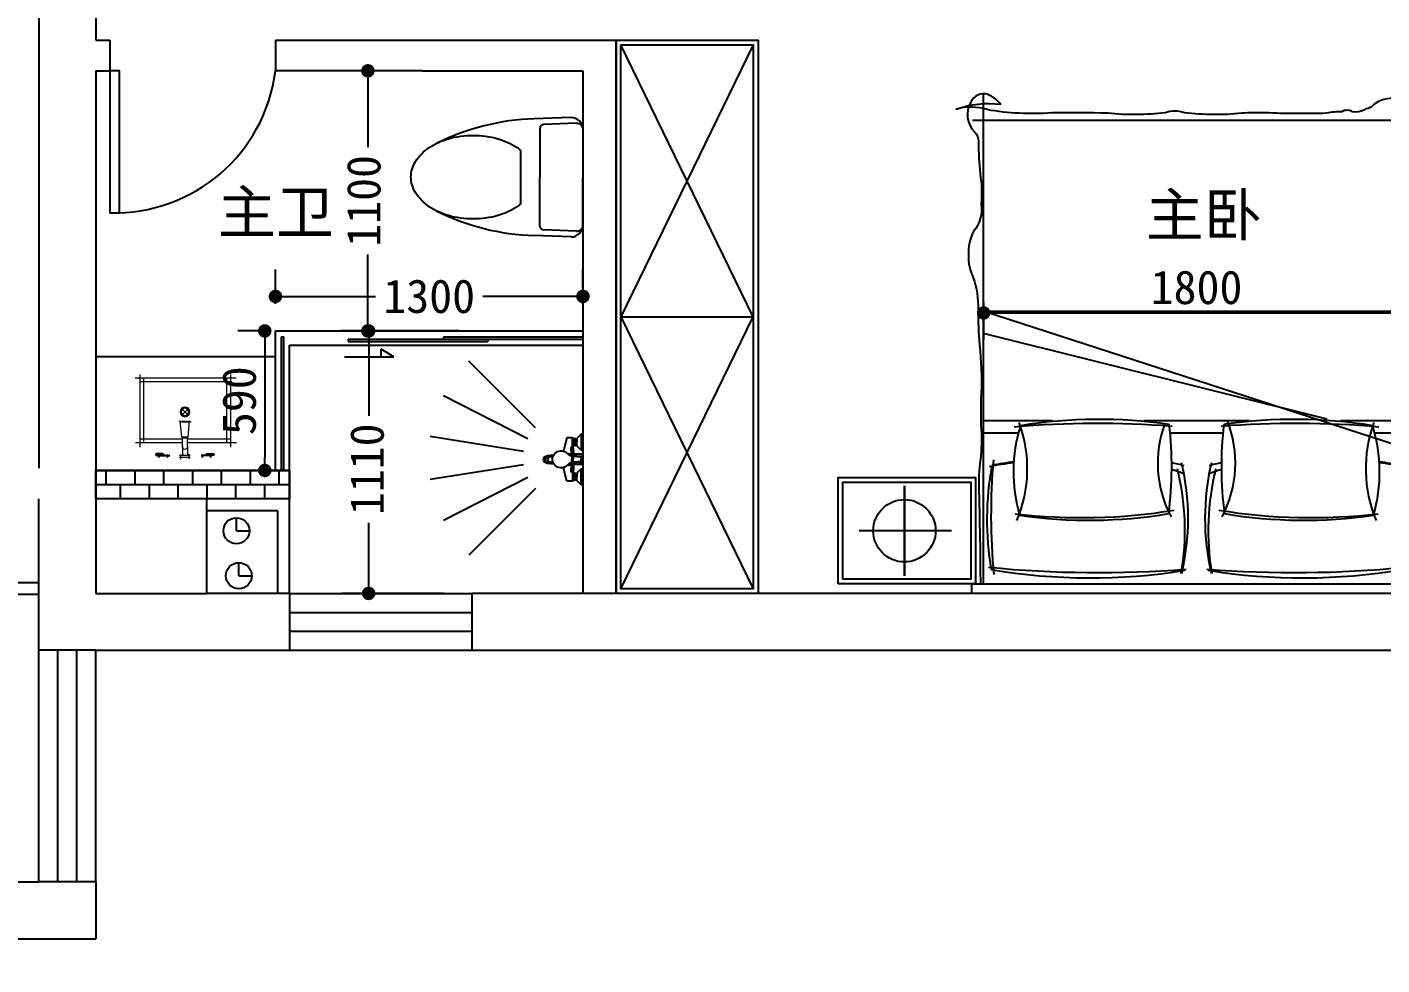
# Model space of a CAD drawing. Header units: millimetres. Extents: x -608935 to 90319, y -1318739 to -774154.
# Drawn here: x -108038 to -102310, y -814811 to -810845 of the extents above; entities that cross this region are included whole.
import ezdxf

# ---------------------------------------------------------------- set-up
doc = ezdxf.new("R2010")
doc.units = ezdxf.units.MM
doc.header["$PDMODE"] = 3
doc.linetypes.add('DASH', pattern=[0.35, 0.25, -0.1])
for name, color, linetype in [('250', 250, 'Continuous'), ('layer 1', 7, 'Continuous'), ('WALL', 255, 'Continuous'), ('地面', 8, 'Continuous'), ('墙体', 7, 'Continuous'), ('滨江帝景', 7, 'Continuous')]:
    doc.layers.add(name, color=color, linetype=linetype)
doc.layers.add('图层7', color=8, linetype='Continuous', lineweight=5)
doc.layers.add('家具线', color=3, linetype='Continuous', lineweight=18)
doc.styles.add('DIM', font='simplex.shx', dxfattribs={"width": 0.8, "bigfont": 'hztxt.shx'})
doc.styles.get("Standard").update_dxf_attribs({"font": 'simhei.ttf'})
doc.styles.add('STYLE1', font='')
doc.styles.get('STYLE1').set_extended_font_data('SimSun')
doc.dimstyles.new('1-50', dxfattribs={"dimscale": 50, "dimtxt": 4, "dimasz": 1, "dimexe": 1, "dimexo": 0.1, "dimgap": 0.5, "dimtad": 1, "dimdec": 0, "dimdsep": 46, "dimtxsty": 'DIM', "dimblk": 'ARCHTICK', "dimcen": 4, "dimdle": 1, "dimclrd": 3, "dimclre": 3, "dimclrt": 1, "dimadec": 0, "dimazin": 0, "dimtfac": 1, "dimtdec": 0, "dimtmove": 2, "dimatfit": 3, "dimldrblk": 'DOT', "dimfxl": 15, "dimfxlon": 1, "dimarcsym": 0})
doc.dimstyles.new('1-55', dxfattribs={"dimscale": 57, "dimtxt": 2.5, "dimasz": 1, "dimexe": 2, "dimexo": 0.625, "dimtad": 1, "dimdec": 0, "dimrnd": 5, "dimtxsty": 'Standard', "dimblk": 'DOT', "dimcen": 2.5, "dimclrd": 1, "dimclre": 1, "dimclrt": 2, "dimadec": 0, "dimazin": 0, "dimtfac": 1, "dimtdec": 0, "dimtmove": 2, "dimatfit": 3, "dimldrblk": 'DOT', "dimfxl": 1, "dimarcsym": 0})

# ---------------------------------------------------------------- blocks, each defined once
blk = doc.blocks.new('_Dot')
at = {"color": 0, "linetype": 'ByBlock', "lineweight": -2}
blk.add_line((-0.5, 0), (-1, 0), dxfattribs=at)
at = {"color": 0, "linetype": 'ByBlock', "const_width": 0.5}
blk.add_lwpolyline([(-0.25, 0, 1), (0.25, 0, 1)], format="xyb", close=True, dxfattribs=at)
blk = doc.blocks.new('*D204')
at = {"layer": '250', "color": 1, "lineweight": -2}
for p, q in [((-92783.1, -811985.6), (-92783.1, -812144)), ((-90983.1, -811985.6), (-90983.1, -812144)), ((-92726.1, -812030), (-91040.1, -812030))]:
    blk.add_line(p, q, dxfattribs=at)
at = {"layer": 'Defpoints', "color": 0}
for p in [(-92783.1, -811950), (-90983.1, -811950), (-90983.1, -812030)]:
    blk.add_point(p, dxfattribs=at)
at = {"layer": '250', "color": 1, "lineweight": -2, "xscale": 57, "yscale": 57, "zscale": 57, "rotation": 180}
blk.add_blockref('_Dot', (-92783.1, -812030), dxfattribs=at)
at = {"layer": '250', "color": 1, "lineweight": -2, "xscale": 57, "yscale": 57, "zscale": 57}
blk.add_blockref('_Dot', (-90983.1, -812030), dxfattribs=at)
at = {"layer": '250', "color": 2, "insert": (-91883.1, -811922.3), "char_height": 142.5, "attachment_point": 5}
blk.add_mtext('1800', dxfattribs=at)
blk = doc.blocks.new('ttttte')
at = {"layer": 'WALL', "color": 2}
for p, q in [((450009.7, -19779.6), (449879.5, -19784.2)), ((450030.8, -19800.2), (449913, -19804.3)), ((449900.6, -20167.1), (449900.7, -19817)), ((450053.6, -20162.1), (450053.7, -19822.1)), ((450011.1, -20204.6), (449879.4, -20200)), ((450030.7, -20184), (449912.9, -20179.9))]:
    blk.add_line(p, q, dxfattribs=at)
at = {"layer": 'WALL', "color": 1}
blk.add_line((449832.6, -20086.9), (449832.7, -19897.1), dxfattribs=at)
for points in [[(449832.6, -20086.9, -0.025393), (449818.9, -20097.2, -0.080305), (449750.5, -20128.7, -0.068078), (449662.6, -20140.7, -0.068078), (449574.7, -20128.7, -0.080305), (449506.3, -20097.1, -0.107082), (449456.8, -20045.5, -0.138798), (449441.6, -19991.9, -0.138798), (449456.8, -19938.4, -0.107082), (449506.4, -19886.7, -0.080305), (449574.8, -19855.2, -0.068078), (449662.7, -19843.2, -0.068078)], [(449662.7, -19843.2, -0.068078), (449750.6, -19855.3, -0.080305), (449818.9, -19886.8, -0.025393), (449832.7, -19897.1, -0.138798)]]:
    blk.add_lwpolyline(points, format="xyb", dxfattribs=at)
at = {"layer": 'WALL', "color": 2}
for centre, radius, start, end in [((449908.9, -20633.6), 850, 91.9812, 116.1677), ((449913.5, -19817), 12.7, 91.9812, 179.9812), ((450011.2, -19822.1), 42.5, 359.9812, 91.9812), ((450031.6, -19822.3), 22.1, 359.9812, 91.9812), ((449909.3, -19350.5), 850, 243.7948, 267.9812), ((449913.5, -20167.1), 12.7, 180.0188, 268.0188), ((450011.1, -20162.1), 42.5, 269.9812, 359.9812), ((450031.5, -20161.9), 22.1, 267.9812, 359.9812)]:
    blk.add_arc(centre, radius, start, end, dxfattribs=at)
blk = doc.blocks.new('A$C67844AE1')
at = {"color": 1}
for p, q in [((40.2, 24.6), (40.2, 506.9)), ((340.2, 506.9), (340.2, 286)), ((23.3, 491), (354.6, 491)), ((340.2, 259.2), (340.2, 29.1)), ((359.8, 50.7), (21.3, 50.7))]:
    blk.add_line(p, q, dxfattribs=at)
at = {"layer": '地面', "color": 2}
for p, q in [((420.6, 387.6), (420.6, 425.6)), ((420.6, 425.6), (426.4, 425.6)), ((440.2, 364.4), (422.9, 364.4)), ((440.2, 409.7), (423.4, 409.7)), ((428.7, 384.2), (424, 384.2)), ((426.4, 425.6), (426.4, 389.9)), ((428.7, 389.9), (426.4, 389.9)), ((428.7, 418.7), (428.7, 352.8)), ((420.6, 157.5), (420.6, 119.6)), ((440.2, 180.7), (423.4, 180.7)), ((428.7, 161), (424, 161)), ((426.4, 119.6), (426.4, 155.3)), ((428.7, 155.3), (426.4, 155.3)), ((428.7, 128.2), (428.7, 186.5)), ((420.6, 119.6), (426.4, 119.6)), ((440.2, 135.5), (422.4, 135.5))]:
    blk.add_line(p, q, dxfattribs=at)
for centre, start, end in [((424, 387.6), 180, 270), ((424, 157.5), 90, 180)]:
    blk.add_arc(centre, 3.43, start, end, dxfattribs=at)
at = {"layer": '家具线', "color": 2}
for p, q in [((0, 511), (384.2, 511)), ((20.2, 2.2), (20.2, 536.3)), ((360.2, 533.3), (360.2, 286)), ((332.9, 289.4), (244.6, 297.5)), ((246.6, 286.9), (246.6, 258.3)), ((246.6, 286.9), (250.2, 286.9)), ((250.2, 286.9), (250.2, 303.1)), ((250.2, 286.9), (250.2, 258.3)), ((330.3, 291.5), (330.3, 253.1)), ((447.7, 295.2), (422.9, 295.2)), ((428.7, 244.8), (428.7, 301.1)), ((440.2, 244.8), (440.2, 302.1)), ((332.7, 255.7), (244.1, 247.7)), ((246.6, 258.3), (250.2, 258.3)), ((250.2, 258.3), (250.2, 240.3)), ((377, 286), (330.3, 286)), ((377, 259.2), (330.3, 259.2)), ((334.8, 286), (334.8, 259.2)), ((360.2, 259.2), (360.2, 0)), ((377, 286), (426.8, 286)), ((377, 259.2), (426.8, 259.2)), ((446.2, 250), (422.4, 250)), ((385.5, 30.7), (1.1, 30.7))]:
    blk.add_line(p, q, dxfattribs=at)
at = {"layer": '家具线', "color": 1}
for p, q in [((211.9, 259.3), (185, 286.2)), ((211.9, 286.2), (185, 259.3))]:
    blk.add_line(p, q, dxfattribs=at)
at = {"layer": '家具线', "color": 2}
blk.add_circle((198.3, 272.7), 25.5, dxfattribs=at)
at = {"layer": '家具线', "color": 1}
blk.add_circle((198.5, 272.7), 19, dxfattribs=at)
at = {"layer": '家具线', "color": 2}
for centre, start, end in [((383.6, 272.6), 270, 90), ((426.8, 272.6), 81.56928, 90), ((426.8, 272.6), 270, 278.43072)]:
    blk.add_arc(centre, 13.4, start, end, dxfattribs=at)
blk = doc.blocks.new('eutuiuo')
at = {"color": 8, "ltscale": 120}
for p, q in [((460119.5, -559877), (460402.1, -559594.4)), ((460152.8, -559922.7), (460508.8, -559741.3)), ((460170.3, -559976.5), (460564.9, -559914)), ((460170.3, -560033.1), (460564.9, -560095.6)), ((460152.8, -560086.9), (460508.8, -560268.3)), ((460119.5, -560132.7), (460402.1, -560415.2))]:
    blk.add_line(p, q, dxfattribs=at)
at = {"color": 76}
for p, q in [((459919.3, -559916.9), (459919.3, -559903.6)), ((459919.3, -559903.6), (459926.9, -559903.6)), ((459919.3, -559936.9), (459919.3, -559916.9)), ((459926.9, -559903.6), (459945.9, -559922.6)), ((459926.9, -559903.6), (459926.9, -559972)), ((459964, -559919.8), (459987.7, -559919.8)), ((459964, -559924.5), (459964, -559919.8)), ((459987.7, -559919.8), (460000.1, -559968.2)), ((459919.3, -559972), (459919.3, -559936.9)), ((459926.9, -559972), (459919.3, -559972)), ((459926.9, -559972), (459945.9, -559953)), ((459945.9, -559922.6), (459945.9, -559924.5)), ((459945.9, -559924.5), (459950.7, -559924.5)), ((459945.9, -559924.5), (459945.9, -559937.8)), ((459945.9, -559951.1), (459945.9, -559937.8)), ((459945.9, -559953), (459945.9, -559951.1)), ((459945.9, -559951.1), (459950.7, -559951.1)), ((459950.7, -559924.5), (459952.6, -559922.6)), ((459950.7, -559924.5), (459950.7, -559937.8)), ((459952.6, -559926.4), (459950.7, -559929.3)), ((459950.7, -559933.1), (459952.6, -559935)), ((459950.7, -559951.1), (459950.7, -559937.8)), ((459950.7, -559942.6), (459952.6, -559940.7)), ((459952.6, -559949.2), (459950.7, -559946.4)), ((459950.7, -559951.1), (459952.6, -559953)), ((459952.6, -559922.6), (459960.2, -559922.6)), ((459952.6, -559926.4), (459952.6, -559922.6)), ((459960.2, -559926.4), (459952.6, -559926.4)), ((459952.6, -559935), (459952.6, -559937.8)), ((459952.6, -559935), (459960.2, -559935)), ((459952.6, -559940.7), (459952.6, -559937.8)), ((459952.6, -559940.7), (459960.2, -559940.7)), ((459952.6, -559949.2), (459952.6, -559953)), ((459960.2, -559949.2), (459952.6, -559949.2)), ((459952.6, -559953), (459960.2, -559953)), ((459960.2, -559922.6), (459962.1, -559924.5)), ((459960.2, -559922.6), (459960.2, -559926.4)), ((459960.2, -559926.4), (459962.1, -559928.3)), ((459960.2, -559935), (459962.1, -559933.1)), ((459960.2, -559935), (459960.2, -559937.8)), ((459960.2, -559940.7), (459960.2, -559937.8)), ((459960.2, -559940.7), (459962.1, -559942.6)), ((459960.2, -559949.2), (459962.1, -559947.3)), ((459960.2, -559953), (459960.2, -559949.2)), ((459960.2, -559953), (459962.1, -559951.1)), ((459964, -559924.5), (459962.1, -559924.5)), ((459962.1, -559924.5), (459962.1, -559937.8)), ((459962.1, -559951.1), (459962.1, -559937.8)), ((459964, -559951.1), (459962.1, -559951.1)), ((459964, -559951.1), (459964, -559924.5)), ((459964, -559961.6), (459964, -559951.1)), ((459919.3, -559988.2), (459963, -559988.2)), ((459919.3, -559997.7), (459919.3, -559988.2)), ((459937.1, -559997.7), (459919.3, -559997.7)), ((459919.3, -560022.4), (459919.3, -560031.9)), ((459937.1, -560022.4), (459919.3, -560022.4)), ((459919.3, -560031.9), (459963, -560031.9)), ((459925, -559998.6), (459961.1, -559995.8)), ((459925, -559998.6), (459925, -560010)), ((459925, -560021.4), (459925, -560010)), ((459925, -560021.4), (459961.1, -560024.3)), ((459925.1, -560001), (459961.2, -559998.2)), ((459925.1, -560019.1), (459961.2, -560021.9)), ((459926.9, -559998.6), (459926.9, -560010)), ((459926.9, -560021.4), (459926.9, -560010)), ((459961.1, -559995.8), (459961.1, -560010)), ((459961.1, -560024.3), (459961.1, -560010)), ((459963, -559988.2), (459963, -559994.9)), ((459963, -560031.9), (459963, -560025.2)), ((459966.8, -559995.8), (459970.3, -559995.8)), ((459966.8, -559995.8), (459966.8, -560010)), ((459966.8, -560024.3), (459966.8, -560010)), ((459966.8, -560024.3), (459970.3, -560024.3)), ((459975.9, -559993.8), (459989, -559982.6)), ((459975.9, -560026.3), (459989, -560037.5)), ((460042.7, -560029.8), (460070.4, -560027.1)), ((460043.1, -560029.1), (460066.6, -560026.2)), ((460043.9, -559992.3), (460070.4, -559994.8)), ((460044.3, -559993.1), (460066.6, -559995.8)), ((460045.7, -560024), (460058, -560022.4)), ((460046.5, -559998.1), (460058, -559999.6)), ((459926.9, -560049.9), (459919.3, -560049.9)), ((459919.3, -560049.9), (459919.3, -560118.3)), ((459926.9, -560049.9), (459945.9, -560068.9)), ((459926.9, -560118.3), (459926.9, -560049.9)), ((459945.9, -560068.9), (459945.9, -560070.8)), ((459945.9, -560070.8), (459950.7, -560070.8)), ((459945.9, -560070.8), (459945.9, -560084.1)), ((459945.9, -560097.4), (459945.9, -560084.1)), ((459950.7, -560070.8), (459952.6, -560068.9)), ((459950.7, -560070.8), (459950.7, -560084.1)), ((459952.6, -560072.7), (459950.7, -560075.6)), ((459950.7, -560079.4), (459952.6, -560081.3)), ((459950.7, -560097.4), (459950.7, -560084.1)), ((459950.7, -560088.9), (459952.6, -560087)), ((459952.6, -560068.9), (459960.2, -560068.9)), ((459952.6, -560072.7), (459952.6, -560068.9)), ((459960.2, -560072.7), (459952.6, -560072.7)), ((459952.6, -560081.3), (459952.6, -560084.1)), ((459952.6, -560081.3), (459960.2, -560081.3)), ((459952.6, -560087), (459952.6, -560084.1)), ((459952.6, -560087), (459960.2, -560087)), ((459960.2, -560068.9), (459962.1, -560070.8)), ((459960.2, -560068.9), (459960.2, -560072.7)), ((459960.2, -560072.7), (459962.1, -560074.6)), ((459960.2, -560081.3), (459962.1, -560079.4)), ((459960.2, -560081.3), (459960.2, -560084.1)), ((459960.2, -560087), (459960.2, -560084.1)), ((459960.2, -560087), (459962.1, -560088.9)), ((459964, -560070.8), (459962.1, -560070.8)), ((459962.1, -560070.8), (459962.1, -560084.1)), ((459962.1, -560097.4), (459962.1, -560084.1)), ((459964, -560060.4), (459964, -560070.8)), ((459964, -560070.8), (459964, -560097.4)), ((459987.7, -560102.2), (460000.1, -560053.7)), ((459919.3, -560118.3), (459926.9, -560118.3)), ((459926.9, -560118.3), (459945.9, -560099.3)), ((459945.9, -560097.4), (459950.7, -560097.4)), ((459945.9, -560099.3), (459945.9, -560097.4)), ((459952.6, -560095.5), (459950.7, -560092.7)), ((459950.7, -560097.4), (459952.6, -560099.3)), ((459960.2, -560095.5), (459952.6, -560095.5)), ((459952.6, -560095.5), (459952.6, -560099.3)), ((459952.6, -560099.3), (459960.2, -560099.3)), ((459960.2, -560095.5), (459962.1, -560093.6)), ((459960.2, -560099.3), (459960.2, -560095.5)), ((459960.2, -560099.3), (459962.1, -560097.4)), ((459964, -560097.4), (459962.1, -560097.4)), ((459964, -560097.4), (459964, -560102.2)), ((459964, -560102.2), (459987.7, -560102.2))]:
    blk.add_line(p, q, dxfattribs=at)
for centre, radius, start, end in [((460258, -560013.1), 300.8, 167.8397, 175.2599), ((459918.5, -559971.1), 46.4, 343.3881, 11.84), ((459924.9, -559970.3), 44.3, 329.2774, 8.8068), ((459957.5, -559965.2), 11.4, 8.8068, 55.204), ((460012.4, -560010), 36.1, 229.5542, 130.4458), ((460029.9, -559960.6), 30.8, 194.3003, 208.3116), ((459946.4, -560010), 24.2, 151.9275, 208.0725), ((460258, -560013.1), 300.8, 183.5919, 192.1603), ((459951.9, -560040.9), 11.7, 16.6119, 50.7682), ((459951.9, -559981.1), 11.7, 322.2881, 343.3881), ((459964, -559999.6), 4.75, 53.1301, 126.8699), ((459964, -560020.5), 4.75, 233.1301, 306.8699), ((459924.9, -560051.7), 44.3, 351.1932, 30.7226), ((459984.8, -560011.3), 25.6, 212.8081, 277.2328), ((459984.8, -560010.7), 25.6, 87.3102, 141.982), ((459970.3, -559987.2), 8.55, 270, 310.4458), ((459970.3, -560032.8), 8.55, 49.5542, 90), ((460056.6, -560010.5), 11, 357.2058, 82.4054), ((460056.6, -560011.5), 11, 277.5946, 2.7942), ((460057.9, -560014.2), 20.4, 9.0595, 64.6803), ((460064.5, -560013.1), 17.5, 6.9811, 83.0189), ((460057.9, -560007.8), 20.4, 295.3197, 350.9405), ((460064.5, -560008.9), 17.5, 276.9811, 353.0189), ((460068.7, -560012.7), 18, 5.4923, 84.5077), ((460068.7, -560009.3), 18, 275.4923, 354.5077), ((459918.5, -560050.9), 46.4, 348.16, 16.6119), ((459957.5, -560056.8), 11.4, 304.796, 351.1932), ((460029.9, -560061.3), 30.8, 148.1376, 165.6997)]:
    blk.add_arc(centre, radius, start, end, dxfattribs=at)
blk = doc.blocks.new('*D449')
at = {"layer": '250', "color": 1, "lineweight": -2}
for p, q in [((-106987.5, -812014.7), (-106987.5, -811869.9)), ((-105687.5, -812014.7), (-105687.5, -811869.9)), ((-106930.5, -811983.9), (-106564.1, -811983.9)), ((-105744.5, -811983.9), (-106110.9, -811983.9))]:
    blk.add_line(p, q, dxfattribs=at)
at = {"layer": 'Defpoints', "color": 0}
for p in [(-105687.5, -811983.9), (-106987.5, -812050.4), (-105687.5, -812050.4)]:
    blk.add_point(p, dxfattribs=at)
at = {"layer": '250', "color": 1, "lineweight": -2, "xscale": 57, "yscale": 57, "zscale": 57, "rotation": 180}
blk.add_blockref('_Dot', (-106987.5, -811983.9), dxfattribs=at)
at = {"layer": '250', "color": 1, "lineweight": -2, "xscale": 57, "yscale": 57, "zscale": 57}
blk.add_blockref('_Dot', (-105687.5, -811983.9), dxfattribs=at)
at = {"layer": '250', "color": 2, "insert": (-106337.5, -811983.9), "char_height": 142.5, "attachment_point": 5}
blk.add_mtext('1300', dxfattribs=at)
blk = doc.blocks.new('*D450')
at = {"layer": '250', "color": 1, "lineweight": -2}
for p, q in [((-107023.1, -812130), (-107146.7, -812130)), ((-107032.7, -812187), (-107032.7, -812663)), ((-107023.1, -812720), (-107146.7, -812720))]:
    blk.add_line(p, q, dxfattribs=at)
at = {"layer": 'Defpoints', "color": 0}
for p in [(-106987.5, -812130), (-107032.7, -812720), (-106987.5, -812720)]:
    blk.add_point(p, dxfattribs=at)
at = {"layer": '250', "color": 1, "lineweight": -2, "xscale": 57, "yscale": 57, "zscale": 57}
for p, rotation in [((-107032.7, -812130), 90), ((-107032.7, -812720), 270)]:
    blk.add_blockref('_Dot', p, dxfattribs=dict(at, rotation=rotation))
at = {"layer": '250', "color": 2, "insert": (-107140.4, -812425), "char_height": 142.5, "attachment_point": 5, "rotation": 90}
blk.add_mtext('590', dxfattribs=at)
blk = doc.blocks.new('*D453')
at = {"layer": '250', "color": 1, "lineweight": -2}
for p, q in [((-106548.8, -811030), (-106710.9, -811030)), ((-106596.9, -811087), (-106596.9, -811353.4)), ((-106596.9, -812073), (-106596.9, -811806.6)), ((-106548.8, -812130), (-106710.9, -812130))]:
    blk.add_line(p, q, dxfattribs=at)
at = {"layer": 'Defpoints', "color": 0}
for p in [(-106596.9, -811030), (-106513.2, -811030), (-106513.2, -812130)]:
    blk.add_point(p, dxfattribs=at)
at = {"layer": '250', "color": 1, "lineweight": -2, "xscale": 57, "yscale": 57, "zscale": 57}
for p, rotation in [((-106596.9, -811030), 90), ((-106596.9, -812130), 270)]:
    blk.add_blockref('_Dot', p, dxfattribs=dict(at, rotation=rotation))
at = {"layer": '250', "color": 2, "insert": (-106613.6, -811580), "char_height": 142.5, "attachment_point": 5, "rotation": 90}
blk.add_mtext('1100', dxfattribs=at)
blk = doc.blocks.new('*D454')
at = {"layer": '250', "color": 1, "lineweight": -2}
for p, q in [((-106212, -812130), (-106707.5, -812130)), ((-106593.5, -812187), (-106593.5, -812488.4)), ((-106593.5, -813183), (-106593.5, -812941.6)), ((-106274.5, -813240), (-106707.5, -813240))]:
    blk.add_line(p, q, dxfattribs=at)
at = {"layer": 'Defpoints', "color": 0}
for p in [(-106593.5, -812130), (-106176.4, -812130), (-106238.9, -813240)]:
    blk.add_point(p, dxfattribs=at)
at = {"layer": '250', "color": 1, "lineweight": -2, "xscale": 57, "yscale": 57, "zscale": 57}
for p, rotation in [((-106593.5, -812130), 90), ((-106593.5, -813240), 270)]:
    blk.add_blockref('_Dot', p, dxfattribs=dict(at, rotation=rotation))
at = {"layer": '250', "color": 2, "insert": (-106599.7, -812715), "char_height": 142.5, "attachment_point": 5, "rotation": 90}
blk.add_mtext('1110', dxfattribs=at)
blk = doc.blocks.new('_ArchTick')
at = {"color": 0, "linetype": 'ByBlock', "const_width": 0.15}
blk.add_lwpolyline([(-0.5, -0.5), (0.5, 0.5)], dxfattribs=at)
blk = doc.blocks.new('*D704')
at = {"layer": '250', "color": 3, "lineweight": -2}
for p, q in [((-79915, -775715), (-79915, -774915)), ((-79675, -775715), (-79675, -774915)), ((-79965, -774965), (-79625, -774965)), ((-112032.5, -810755), (-112032.5, -810350)), ((-109377.5, -810755), (-109377.5, -810350)), ((-112082.5, -810400), (-109327.5, -810400)), ((19170, -838840), (19170, -829555)), ((18420, -829605), (19220, -829605)), ((18420, -838790), (19220, -838790))]:
    blk.add_line(p, q, dxfattribs=at)
at = {"layer": 'Defpoints', "color": 0}
for p in [(-79675, -774965), (-79915, -783895), (-79675, -783895), (-109377.5, -810400), (-112032.5, -810760), (-109377.5, -810760), (17850, -829605), (19170, -829605), (17850, -838790)]:
    blk.add_point(p, dxfattribs=at)
at = {"layer": '250', "color": 3, "lineweight": -2, "xscale": 50, "yscale": 50, "zscale": 50}
for p, rotation in [((-79915, -774965), 180), ((-112032.5, -810400), 180), ((19170, -829605), 90), ((19170, -838790), 270)]:
    blk.add_blockref('_ArchTick', p, dxfattribs=dict(at, rotation=rotation))
for p in [(-79675, -774965), (-109377.5, -810400)]:
    blk.add_blockref('_ArchTick', p, dxfattribs=at)
at = {"layer": '250', "color": 1, "char_height": 200, "attachment_point": 5, "style": 'DIM'}
for s, insert in [('240', (-79795, -774777.5)), ('2655', (-110705, -810275))]:
    blk.add_mtext(s, dxfattribs=dict(at, insert=insert))
at = {"layer": '250', "color": 1, "insert": (19045, -834197.5), "char_height": 200, "attachment_point": 5, "rotation": 90, "style": 'DIM'}
blk.add_mtext('9185', dxfattribs=at)
blk = doc.blocks.new('RFDC5')
at = {"layer": '250', "color": 1}
for centre in [(-93117.9, -812951.1), (-90648.2, -812951.1)]:
    blk.add_circle(centre, 131.9, dxfattribs=at)
at = {"layer": '墙体', "color": 2}
for p, q in [((-92783.1, -813176.1), (-92783.1, -811105.9)), ((-90983.1, -813176.1), (-90983.1, -811105.9)), ((-90929.3, -811216.1), (-92829.8, -811216.1))]:
    blk.add_line(p, q, dxfattribs=at)
at = {"layer": '墙体', "color": 1}
for p, q in [((-90983.1, -812024.4), (-92783.1, -812024.4)), ((-90983.1, -812607.5), (-92780.3, -812024.4)), ((-91330.3, -812479.8), (-92783.1, -812117.1))]:
    blk.add_line(p, q, dxfattribs=at)
at = {"layer": '墙体', "color": 250}
for p, q in [((-92493.2, -812485.6), (-92783.1, -812485.6)), ((-91659.6, -812485.6), (-92106.5, -812485.6)), ((-90983.1, -812485.6), (-91272.9, -812485.6)), ((-92783.1, -812536.4), (-92636.3, -812536.4)), ((-91994.9, -812536.4), (-91771.3, -812536.4)), ((-91129.9, -812536.4), (-90983.1, -812536.4)), ((-93117.9, -812761.1), (-93117.9, -813141.1)), ((-93117.9, -813141.1), (-93117.9, -812761.1)), ((-90648.2, -812761.1), (-90648.2, -813141.1)), ((-90648.2, -813141.1), (-90648.2, -812761.1)), ((-92918.7, -812951.1), (-93308.7, -812951.1)), ((-90847.4, -812951.1), (-90457.4, -812951.1))]:
    blk.add_line(p, q, dxfattribs=at)
for points in [[(-90968.7, -811673.5, -0.011501), (-90967.6, -811537.9, 0.027887), (-90968.9, -811384.1, -0.011645), (-90965, -811212.3, 0.522577), (-91075.9, -811125.1, 0.144021), (-91134.1, -811148.9, -0.173239), (-91167.3, -811167.4, -0.167481), (-91175.4, -811172.6, -0.159493), (-91223.1, -811179.1, 0.276026), (-91269.5, -811179.3, 0.058945), (-91333.4, -811185.4, -0.019675), (-91592.2, -811183.5, 0.023628), (-91692.2, -811185.6, -0.055897), (-91934.3, -811183.1, 0.053528), (-91974.9, -811176.3, 0.053528), (-92015.4, -811183.1, -0.055897), (-92257.5, -811185.6, 0.009947), (-92495.1, -811183.5, -0.036947), (-92632.9, -811185.4, -0.036442), (-92767.9, -811170.3, 0.141351), (-92898.7, -811167.9, -0.119346), (-92711.1, -811147.5, 0.123892), (-92764.5, -811106.1, 0.37589), (-92838.7, -811139.4, 0.329446), (-92821.7, -811264.2, -0.211134), (-92804.8, -811305.2, 0.024888), (-92798.1, -811442.1, -0.06219), (-92793.4, -811569.4, -0.218233), (-92826.1, -811685.5, 0.123513), (-92847.4, -811785.4, 0.129887), (-92826.7, -811881.3, -0.095063), (-92806.9, -812013.7, 0.016498), (-92801.2, -812163.8, -0.039412), (-92793.5, -812369.7, 0.025508), (-92793.5, -812524, -0.038458), (-92796.1, -812647.7, 0.058958), (-92802.7, -812784.7, 0.00267), (-92797.9, -813013.2, 0.013848), (-92796.3, -813176.1, 0.011292)], [(-90959.2, -811958.3, -0.037552), (-90968.7, -811673.5)], [(-90972.4, -813176.1, 0.018567), (-90968.2, -812957.8, 0.00267), (-90963.4, -812729.3, 0.058958), (-90970, -812592.3, -0.038458), (-90972.6, -812468.6, 0.025508), (-90972.6, -812314.3, -0.039412), (-90964.9, -812108.4, 0.016498), (-90959.2, -811958.3)]]:
    blk.add_lwpolyline(points, format="xyb", dxfattribs=at)
at = {"layer": '墙体', "color": 2}
for points in [[(-93397.9, -813176.1), (-93397.9, -812726.1), (-92817.9, -812726.1), (-92817.9, -813176.1)], [(-90368.2, -813176.1), (-90368.2, -812726.1), (-90948.2, -812726.1), (-90948.2, -813176.1)]]:
    blk.add_lwpolyline(points, close=True, dxfattribs=at)
at = {"layer": '墙体', "color": 250}
for points in [[(-93377.9, -813156.1), (-93377.9, -812746.1), (-92837.9, -812746.1), (-92837.9, -813156.1)], [(-90388.2, -813156.1), (-90388.2, -812746.1), (-90928.2, -812746.1), (-90928.2, -813156.1)]]:
    blk.add_lwpolyline(points, close=True, dxfattribs=at)
at = {"layer": '墙体', "color": 2}
blk.add_lwpolyline([(-92833.1, -813216.1), (-92833.1, -813176.1), (-90933.1, -813176.1), (-90933.1, -813216.1), (-92833.1, -813216.1), (-92833.1, -813176.1)], dxfattribs=at)
at = {"layer": '墙体', "color": 250}
for centre, radius, start, end in [((-92302.4, -816447.9), 3950.9, 85.4161, 95.1065), ((-91463.7, -816447.9), 3950.9, 84.8935, 94.5839), ((-91531.3, -812903.1), 1238, 169.3616, 189.8515), ((-92540.5, -813746.6), 1088.8, 96.0972, 101.6339), ((-90121.7, -812882.6), 2630.3, 174.9635, 185.5174), ((-92486.7, -814009.6), 1360.3, 97.146, 101.0766), ((-92149.3, -813512.3), 863.1, 75.6794, 79.2329), ((-92937.1, -812898.9), 1018.5, 346.7626, 13.379), ((-90829, -812898.9), 1018.5, 166.621, 193.2374), ((-91616.8, -813512.3), 863.1, 100.7671, 104.3206), ((-91279.4, -814009.6), 1360.3, 78.9234, 82.854), ((-91225.6, -813746.6), 1088.8, 78.3661, 83.9028), ((-93644.4, -812882.6), 2630.3, 354.4826, 5.0365), ((-92234.8, -812903.1), 1238, 350.1485, 10.6384), ((-92205.5, -813352.1), 695.2, 67.0324, 71.7616), ((-93023.7, -812951), 1091.3, 350.4799, 13.8693), ((-90742.5, -812951), 1091.3, 166.1307, 189.5201), ((-91560.6, -813352.1), 695.2, 108.2384, 112.9676), ((-92367.2, -810478.3), 2417.1, 263.271, 279.278), ((-91398.9, -810478.3), 2417.1, 260.722, 276.729), ((-92298.8, -808402.2), 4725.6, 264.3734, 274.5114), ((-92331.8, -810654.6), 2495.8, 260.3294, 279.2042), ((-91467.3, -808402.2), 4725.6, 265.4886, 275.6266), ((-91434.3, -810654.6), 2495.8, 260.7958, 279.6706)]:
    blk.add_arc(centre, radius, start, end, dxfattribs=at)
at = {"layer": '墙体', "color": 1}
for centre, radius, start, end in [((-93171.5, -812688.4), 573.1, 337.4626, 19.8839), ((-92295.6, -814551.3), 2071.5, 81.7594, 99.2292), ((-91566.1, -812665.5), 481.3, 159.6025, 208.0799), ((-93493, -812680.7), 1505.1, 352.4467, 6.8486), ((-90273.1, -812680.7), 1505.1, 173.1514, 187.5533), ((-92200, -812665.5), 481.3, 331.9201, 21.9524), ((-91470.5, -814551.3), 2071.5, 80.7708, 98.2406), ((-90594.6, -812688.4), 573.1, 160.1161, 202.5374), ((-91995.3, -812701.7), 661.9, 162.8591, 196.0737), ((-91770.8, -812701.7), 661.9, 343.9263, 17.1409), ((-92336.6, -810885.5), 2021, 261.6144, 279.5593), ((-91429.5, -810885.5), 2021, 260.4407, 278.3856)]:
    blk.add_arc(centre, radius, start, end, dxfattribs=at)
at = {"layer": 'layer 1', "color": 44, "lineweight": 5, "insert": (-92097.8, -811525), "char_height": 180, "width": 4338.102, "attachment_point": 1, "style": 'STYLE1'}
blk.add_mtext('{\\C2;主卧}', dxfattribs=at)
at = {"layer": '250', "color": 0}
dim = blk.add_linear_dim(base=(-90983.1, -812030), p1=(-92783.1, -811950), p2=(-90983.1, -811950), dimstyle='1-55', dxfattribs=at)
dim.commit()
dim.dimension.update_dxf_attribs({"geometry": '*D204', "text_midpoint": (-91883.1, -811922.3)})

msp = doc.modelspace()

# ---------------------------------------------------------------- hatches: boundary and pattern name
at = {"layer": '250'}
h = msp.add_hatch(dxfattribs=at)
h.set_pattern_fill('AR-B816', color=251, scale=0.3, style=0)
h.set_pattern_definition([(0, (-107337.5, -812780), (0, 60.96), []), (90, (-107337.5, -812780), (-60.96, 60.96), [60.96, -60.96])])
h.paths.add_polyline_path([(-106927.5, -812840), (-107747.5, -812840), (-107747.5, -812720), (-106927.5, -812720)])

# ---------------------------------------------------------------- linework, layer by layer
at = {"layer": '250', "color": 0}
for p, q in [((-107987.5, -810790), (-107987.5, -812710)), ((-107747.5, -810790), (-107747.5, -810900)), ((-107747.5, -810900), (-107687.5, -810900)), ((-107687.5, -810900), (-107687.5, -811030)), ((-106987.5, -810900), (-106367.5, -810900)), ((-106987.5, -810900), (-106987.5, -811030)), ((-106367.5, -810900), (-105547.5, -810900)), ((-105547.5, -810900), (-105547.5, -813240)), ((-107747.5, -811030), (-107747.5, -813240)), ((-107747.5, -811030), (-107687.5, -811030)), ((-106367.5, -811030), (-106987.5, -811030)), ((-106367.5, -811030), (-105687.5, -811030)), ((-105687.5, -811030), (-105687.5, -813240)), ((-106927.5, -812720), (-107747.5, -812720)), ((-107987.5, -813480), (-107987.5, -812840)), ((-107277.5, -812840), (-107747.5, -812840)), ((-107277.5, -813240), (-107277.5, -812840)), ((-106927.5, -813240), (-106927.5, -812840)), ((-106977.5, -812890), (-107277.5, -812890)), ((-106977.5, -813240), (-106977.5, -812890)), ((-107152.5, -812975), (-107152.5, -812920)), ((-107152.5, -812975), (-107097.5, -812975)), ((-107142.5, -813165), (-107142.5, -813110)), ((-107142.5, -813165), (-107087.5, -813165)), ((-108292.6, -813243.7), (-107987.5, -813243.7)), ((-108242.6, -813193.7), (-107987.5, -813193.7)), ((-107747.5, -813240), (-107277.5, -813240)), ((-106927.5, -813240), (-107277.5, -813240)), ((-106927.5, -813240), (-106927.5, -813480)), ((-101307.5, -813240), (-106157.5, -813240)), ((-106157.5, -813240), (-106157.5, -813480)), ((-107747.5, -813480), (-107987.5, -813480)), ((-107747.5, -813480), (-106927.5, -813480)), ((-106157.5, -813480), (-100817.5, -813480)), ((-110357.5, -814460), (-107987.5, -814460)), ((-107747.5, -814460), (-107987.5, -814460)), ((-107747.5, -814460), (-107747.5, -814700)), ((-113747.5, -814700), (-107747.5, -814700))]:
    msp.add_line(p, q, dxfattribs=at)
at = {"layer": '250', "color": 1}
for p, q in [((-104967.5, -810920), (-105527.5, -812070)), ((-104967.5, -812070), (-105527.5, -810920)), ((-105527.5, -812070), (-104967.5, -812070)), ((-105527.5, -812070), (-104967.5, -813220)), ((-105527.5, -813220), (-104967.5, -812070)), ((-106541.3, -812239.1), (-106541.3, -812206.7)), ((-106486.9, -812239.1), (-106541.3, -812206.7)), ((-106695, -812239.1), (-106486.9, -812239.1)), ((-106927.5, -812840), (-106927.5, -812720)), ((-106927.5, -812840), (-107277.5, -812840)), ((-106927.5, -813240), (-106157.5, -813240)), ((-106272.5, -813240), (-106262.5, -813240)), ((-107987.5, -814460), (-107987.5, -813480)), ((-107747.5, -814460), (-107747.5, -813480)), ((-106927.5, -813480), (-106157.5, -813480))]:
    msp.add_line(p, q, dxfattribs=at)
at = {"layer": '250', "color": 251}
for p, q in [((-106987.5, -812130), (-105687.5, -812130)), ((-106987.5, -812720), (-106987.5, -812130)), ((-106927.5, -812190), (-105687.5, -812190)), ((-106927.5, -812720), (-106927.5, -812190))]:
    msp.add_line(p, q, dxfattribs=at)
at = {"layer": '250', "color": 2}
for p, q in [((-106962.5, -812720), (-106962.5, -812155)), ((-106962.5, -812155), (-106952.5, -812155)), ((-106952.5, -812165), (-106952.5, -812155)), ((-106277.5, -812155), (-105687.5, -812155)), ((-106277.5, -812155), (-106277.5, -812165)), ((-106952.5, -812720), (-106952.5, -812165)), ((-106679.8, -812165), (-106089.8, -812165)), ((-106679.8, -812165), (-106679.8, -812175)), ((-106679.8, -812175), (-106089.8, -812175)), ((-106277.5, -812165), (-105687.5, -812165)), ((-106089.8, -812165), (-106089.8, -812175)), ((-106987.5, -812240), (-107747.5, -812240)), ((-106927.5, -813320), (-106157.5, -813320)), ((-106927.5, -813400), (-106157.5, -813400)), ((-107907.5, -814460), (-107907.5, -813480)), ((-107827.5, -814460), (-107827.5, -813480))]:
    msp.add_line(p, q, dxfattribs=at)
for points in [[(-105547.5, -810900), (-104947.5, -810900), (-104947.5, -813240), (-105547.5, -813240)], [(-107647.5, -811630), (-107647.5, -811030), (-107687.5, -811030), (-107687.5, -811630)]]:
    msp.add_lwpolyline(points, close=True, dxfattribs=at)
at = {"layer": '250', "color": 1}
msp.add_lwpolyline([(-105527.5, -810920), (-104967.5, -810920), (-104967.5, -813220), (-105527.5, -813220)], close=True, dxfattribs=at)
at = {"layer": '250', "color": 0}
msp.add_lwpolyline([(-106927.5, -812840), (-107747.5, -812840), (-107747.5, -812720), (-106927.5, -812720)], close=True, dxfattribs=at)
for centre in [(-107152.5, -812975), (-107142.5, -813165)]:
    msp.add_circle(centre, 55, dxfattribs=at)
at = {"layer": '250', "color": 1}
msp.add_arc((-107667.5, -810945), 685.3, 268.3276, 352.875, dxfattribs=at)

# ---------------------------------------------------------------- block references
at = {"layer": '250', "color": 0}
msp.add_blockref('RFDC5', (-11210.6, -23.9), dxfattribs=at)
at = {"layer": '图层7', "color": 8, "linetype": 'ByBlock', "ltscale": 30, "xscale": -0.7999999999301508, "yscale": 0.8000000000465661, "zscale": 0.8, "rotation": 90}
msp.add_blockref('A$C67844AE1', (-107152.1, -812313.5), dxfattribs=at)
at = {"layer": '墙体', "color": 8, "xscale": -1}
msp.add_blockref('eutuiuo', (354231.8, -252662.8), dxfattribs=at)
at = {"layer": '滨江帝景', "linetype": 'DASH', "xscale": 1.188000000015773, "yscale": 1.187999999849126, "zscale": 1.188, "rotation": 359.9812499538051}
msp.add_blockref('ttttte', (-640343.4, -787554.4), dxfattribs=at)

# ---------------------------------------------------------------- texts
at = {"layer": 'layer 1', "color": 44, "lineweight": 5, "insert": (-107231.1, -811537.2), "char_height": 180, "width": 4338.102, "attachment_point": 1, "style": 'STYLE1'}
msp.add_mtext('{\\C2;主卫}', dxfattribs=at)

# ---------------------------------------------------------------- dimensions: what is measured, and where the dimension line sits
at = {"layer": '250', "color": 0}
dim = msp.add_linear_dim(base=(19170, -829605), p1=(17850, -838790), p2=(17850, -829605), angle=90, dimstyle='1-50', dxfattribs=at)
dim.commit()
dim.dimension.update_dxf_attribs({"geometry": '*D704', "text_midpoint": (19045, -834197.5)})
dim = msp.add_linear_dim(base=(-79675, -774965), p1=(-79915, -783895), p2=(-79675, -783895), dimstyle='1-50', dxfattribs=at)
dim.commit()
dim.dimension.update_dxf_attribs({"geometry": '*D704', "text_midpoint": (-79795, -774777.5)})
at = {"layer": '250', "color": 1}
for base, p1, p2, picture, middle in [((-106596.9, -811030), (-106513.2, -812130), (-106513.2, -811030), '*D453', (-106613.6, -811580)), ((-106593.5, -812130), (-106238.9, -813240), (-106176.4, -812130), '*D454', (-106599.7, -812715))]:
    dim = msp.add_linear_dim(base=base, p1=p1, p2=p2, angle=90, dimstyle='1-55', dxfattribs=at)
    dim.commit()
    dim.dimension.update_dxf_attribs({"geometry": picture, "text_midpoint": middle, "dimtype": 160})
dim = msp.add_linear_dim(base=(-105687.5, -811983.9), p1=(-106987.5, -812050.4), p2=(-105687.5, -812050.4), dimstyle='1-55', dxfattribs=at)
dim.commit()
dim.dimension.update_dxf_attribs({"geometry": '*D449', "text_midpoint": (-106337.5, -811983.9), "dimtype": 160})
dim = msp.add_linear_dim(base=(-107032.7, -812720), p1=(-106987.5, -812130), p2=(-106987.5, -812720), angle=90, dimstyle='1-55', dxfattribs=at)
dim.commit()
dim.dimension.update_dxf_attribs({"geometry": '*D450', "text_midpoint": (-107140.4, -812425)})

doc.saveas('drawing.dxf')
